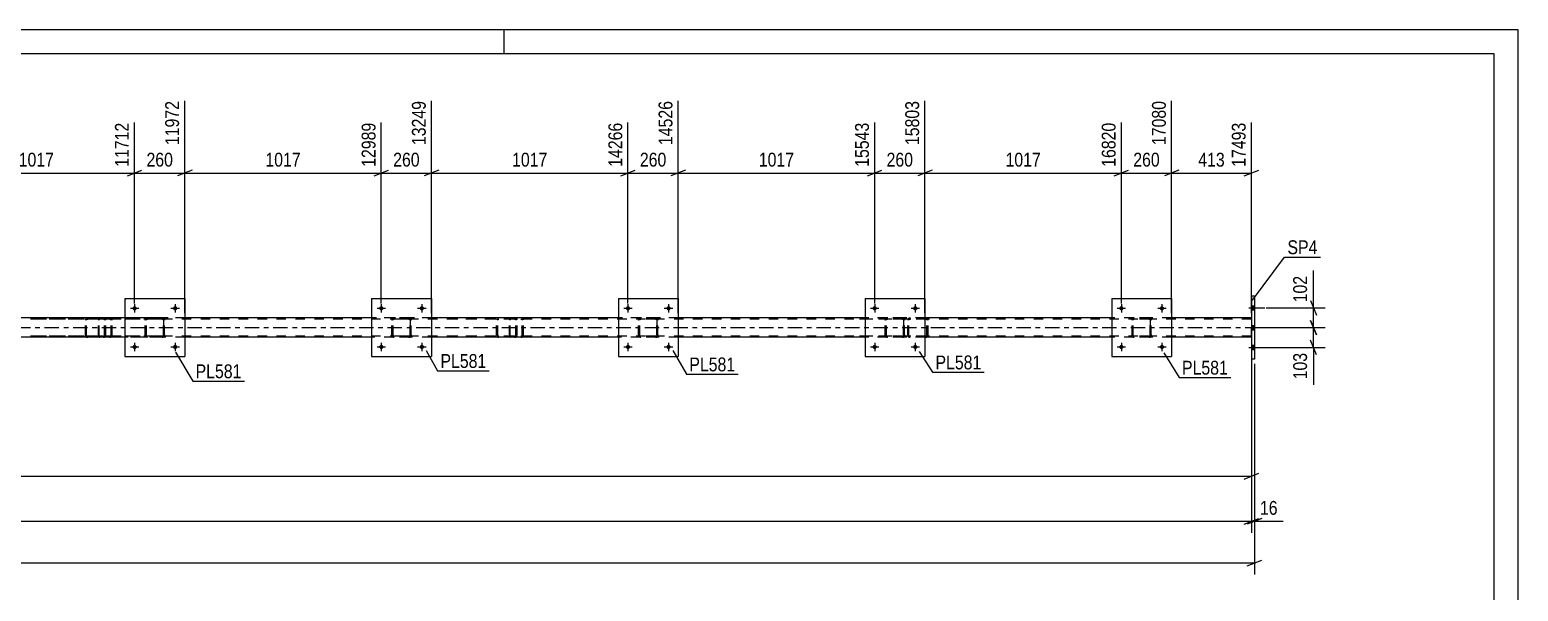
# Model space of a CAD drawing. Header units: millimetres. Extents: x 0 to 841, y 0 to 594.
# Drawn here: x 532.8 to 841, y 477.8 to 594 of the extents above; entities that cross this region are included whole.
import ezdxf

# ---------------------------------------------------------------- set-up
doc = ezdxf.new("R2010")
doc.units = ezdxf.units.MM
doc.linetypes.add('DXK_LINE_DOT2', pattern=[3.9198, 1.9599, -1.9599])
doc.linetypes.add('DXK_LINE_DOT3', pattern=[5.9187, 2.979, -0.9799, 0.9799, -0.9799])
doc.styles.add('Arial Narrow', font='ARIALN.TTF', dxfattribs={"height": 0.2})

# ---------------------------------------------------------------- blocks, each defined once
blk = doc.blocks.new('Unknown-404166541-1133 - 43006')
at = {"color": 5, "linetype": 'Continuous'}
for p, q in [((841, 594), (0, 594)), ((631, 589), (631, 594)), ((841, 0), (841, 594)), ((836, 589), (5, 589)), ((836, 5), (836, 589))]:
    blk.add_line(p, q, dxfattribs=at)
blk = doc.blocks.new('Part-404166541-6224 - 6217')
at = {"color": 7, "linetype": 'DXK_LINE_DOT2'}
for p, q in [((548.05, 534.34), (532.92, 534.34)), ((548.05, 534.1), (532.92, 534.1)), ((544.34, 534.03), (544.31, 533.86)), ((544.31, 530.82), (544.31, 533.86)), ((544.35, 534.05), (544.34, 534.03)), ((544.56, 533.86), (544.58, 533.96)), ((544.56, 530.82), (544.56, 533.86)), ((544.58, 533.96), (544.64, 534.03)), ((544.82, 534.34), (544.62, 534.31)), ((544.64, 534.03), (544.72, 534.09)), ((544.72, 534.09), (544.82, 534.1)), ((548.25, 534.31), (548.05, 534.34)), ((548.05, 534.1), (548.15, 534.09)), ((548.15, 534.09), (548.23, 534.03)), ((548.23, 534.03), (548.29, 533.96)), ((548.29, 533.96), (548.31, 533.86)), ((548.31, 530.82), (548.31, 533.86)), ((548.53, 534.03), (548.53, 534.05)), ((548.56, 533.86), (548.53, 534.03)), ((548.56, 530.82), (548.56, 533.86)), ((548.05, 530.58), (532.92, 530.58)), ((548.05, 530.34), (532.92, 530.34)), ((544.31, 530.82), (544.35, 530.64)), ((544.58, 530.73), (544.56, 530.82)), ((544.64, 530.65), (544.58, 530.73)), ((544.62, 530.38), (544.82, 530.34)), ((544.72, 530.6), (544.64, 530.65)), ((544.82, 530.58), (544.72, 530.6)), ((548.15, 530.6), (548.05, 530.58)), ((548.05, 530.34), (548.25, 530.38)), ((548.23, 530.65), (548.15, 530.6)), ((548.29, 530.73), (548.23, 530.65)), ((548.31, 530.82), (548.29, 530.73)), ((548.53, 530.64), (548.56, 530.82))]:
    blk.add_line(p, q, dxfattribs=at)
for centre, start, end in [((544.8, 533.84), 110.7583, 155.68), ((548.07, 533.84), 24.32, 69.2417), ((544.8, 530.84), 204.32, 249.2417), ((548.07, 530.84), 290.7583, 335.68)]:
    blk.add_arc(centre, 0.496, start, end, dxfattribs=at)
blk = doc.blocks.new('Part-404166541-6225 - 6217')
at = {"color": 7, "linetype": 'DXK_LINE_DOT2'}
for p, q in [((633.19, 534.34), (618.05, 534.34)), ((633.19, 534.1), (618.05, 534.1)), ((629.48, 534.03), (629.44, 533.86)), ((629.44, 530.82), (629.44, 533.86)), ((629.48, 534.05), (629.48, 534.03)), ((629.7, 533.86), (629.72, 533.96)), ((629.7, 530.82), (629.7, 533.86)), ((629.72, 533.96), (629.77, 534.03)), ((629.95, 534.34), (629.76, 534.31)), ((629.77, 534.03), (629.85, 534.09)), ((629.85, 534.09), (629.95, 534.1)), ((633.38, 534.31), (633.19, 534.34)), ((633.19, 534.1), (633.29, 534.09)), ((633.29, 534.09), (633.37, 534.03)), ((633.37, 534.03), (633.42, 533.96)), ((633.42, 533.96), (633.44, 533.86)), ((633.44, 530.82), (633.44, 533.86)), ((633.66, 534.03), (633.66, 534.05)), ((633.7, 533.86), (633.66, 534.03)), ((633.7, 530.82), (633.7, 533.86)), ((633.19, 530.58), (618.05, 530.58)), ((633.19, 530.34), (618.05, 530.34)), ((629.44, 530.82), (629.48, 530.64)), ((629.72, 530.73), (629.7, 530.82)), ((629.77, 530.65), (629.72, 530.73)), ((629.76, 530.38), (629.95, 530.34)), ((629.85, 530.6), (629.77, 530.65)), ((629.95, 530.58), (629.85, 530.6)), ((633.29, 530.6), (633.19, 530.58)), ((633.19, 530.34), (633.38, 530.38)), ((633.37, 530.65), (633.29, 530.6)), ((633.42, 530.73), (633.37, 530.65)), ((633.44, 530.82), (633.42, 530.73)), ((633.66, 530.64), (633.7, 530.82))]:
    blk.add_line(p, q, dxfattribs=at)
for centre, start, end in [((629.93, 533.84), 110.7583, 155.68), ((633.21, 533.84), 24.32, 69.2417), ((629.93, 530.84), 204.32, 249.2417), ((633.21, 530.84), 290.7583, 335.68)]:
    blk.add_arc(centre, 0.496, start, end, dxfattribs=at)
blk = doc.blocks.new('Part-404166541-6226 - 6217')
at = {"color": 7, "linetype": 'DXK_LINE_DOT2'}
for p, q in [((718.32, 534.34), (703.19, 534.34)), ((718.32, 534.1), (703.19, 534.1)), ((714.61, 534.03), (714.58, 533.86)), ((714.58, 530.82), (714.58, 533.86)), ((714.61, 534.05), (714.61, 534.03)), ((714.83, 533.86), (714.85, 533.96)), ((714.83, 530.82), (714.83, 533.86)), ((714.85, 533.96), (714.91, 534.03)), ((715.09, 534.34), (714.89, 534.31)), ((714.91, 534.03), (714.99, 534.09)), ((714.99, 534.09), (715.09, 534.1)), ((718.52, 534.31), (718.32, 534.34)), ((718.32, 534.1), (718.42, 534.09)), ((718.42, 534.09), (718.5, 534.03)), ((718.5, 534.03), (718.56, 533.96)), ((718.56, 533.96), (718.58, 533.86)), ((718.58, 530.82), (718.58, 533.86)), ((718.8, 534.03), (718.79, 534.05)), ((718.83, 533.86), (718.8, 534.03)), ((718.83, 530.82), (718.83, 533.86)), ((718.32, 530.58), (703.19, 530.58)), ((718.32, 530.34), (703.19, 530.34)), ((714.58, 530.82), (714.61, 530.64)), ((714.85, 530.73), (714.83, 530.82)), ((714.91, 530.65), (714.85, 530.73)), ((714.89, 530.38), (715.09, 530.34)), ((714.99, 530.6), (714.91, 530.65)), ((715.09, 530.58), (714.99, 530.6)), ((718.42, 530.6), (718.32, 530.58)), ((718.32, 530.34), (718.52, 530.38)), ((718.5, 530.65), (718.42, 530.6)), ((718.56, 530.73), (718.5, 530.65)), ((718.58, 530.82), (718.56, 530.73)), ((718.79, 530.64), (718.83, 530.82))]:
    blk.add_line(p, q, dxfattribs=at)
for centre, start, end in [((715.07, 533.84), 110.7583, 155.68), ((718.34, 533.84), 24.32, 69.2417), ((715.07, 530.84), 204.32, 249.2417), ((718.34, 530.84), 290.7583, 335.68)]:
    blk.add_arc(centre, 0.496, start, end, dxfattribs=at)
blk = doc.blocks.new('Part-404166541-43501 - 6217')
at = {"color": 7, "linetype": 'DXK_LINE_DOT2'}
for p, q in [((556.71, 533.86), (556.75, 534.05)), ((556.75, 534.05), (556.71, 533.86)), ((556.71, 530.82), (556.71, 533.86)), ((556.71, 530.82), (556.71, 533.86)), ((556.95, 533.86), (556.97, 533.96)), ((556.95, 530.82), (556.95, 533.86)), ((556.95, 530.82), (556.95, 533.86)), ((556.97, 533.96), (557.02, 534.03)), ((557.01, 534.31), (557.19, 534.34)), ((557.19, 534.34), (557.01, 534.31)), ((557.02, 534.03), (557.1, 534.09)), ((557.1, 534.09), (557.19, 534.1)), ((560.23, 534.34), (557.19, 534.34)), ((560.23, 534.1), (557.19, 534.1)), ((560.23, 534.34), (560.41, 534.31)), ((560.41, 534.31), (560.23, 534.34)), ((560.23, 534.1), (560.32, 534.09)), ((560.32, 534.09), (560.4, 534.03)), ((560.4, 534.03), (560.45, 533.96)), ((560.45, 533.96), (560.47, 533.86)), ((560.47, 530.82), (560.47, 533.86)), ((560.47, 533.86), (560.47, 530.82)), ((560.67, 534.05), (560.71, 533.86)), ((560.71, 533.86), (560.67, 534.05)), ((560.71, 530.82), (560.71, 533.86)), ((560.71, 530.82), (560.71, 533.86)), ((556.75, 530.64), (556.71, 530.82)), ((556.71, 530.82), (556.75, 530.64)), ((556.97, 530.73), (556.95, 530.82)), ((557.02, 530.65), (556.97, 530.73)), ((557.19, 530.34), (557.01, 530.38)), ((557.01, 530.38), (557.19, 530.34)), ((557.1, 530.6), (557.02, 530.65)), ((557.19, 530.58), (557.1, 530.6)), ((560.23, 530.58), (557.19, 530.58)), ((560.23, 530.34), (557.19, 530.34)), ((560.32, 530.6), (560.23, 530.58)), ((560.41, 530.38), (560.23, 530.34)), ((560.23, 530.34), (560.41, 530.38)), ((560.4, 530.65), (560.32, 530.6)), ((560.45, 530.73), (560.4, 530.65)), ((560.47, 530.82), (560.45, 530.73)), ((560.71, 530.82), (560.67, 530.64)), ((560.67, 530.64), (560.71, 530.82))]:
    blk.add_line(p, q, dxfattribs=at)
at = {"color": 7, "linetype": 'DXK_LINE_DOT3'}
blk.add_line((558.71, 532.34), (558.71, 532.34), dxfattribs=at)
at = {"color": 7, "linetype": 'DXK_LINE_DOT2'}
for centre, start, end in [((557.19, 533.86), 112.5, 157.5), ((557.19, 533.86), 112.5, 157.5), ((560.23, 533.86), 22.5, 67.5), ((560.23, 533.86), 22.5, 67.5), ((557.19, 530.82), 202.5, 247.5), ((557.19, 530.82), 202.5, 247.5), ((560.23, 530.82), 292.5, 337.5), ((560.23, 530.82), 292.5, 337.5)]:
    blk.add_arc(centre, 0.48, start, end, dxfattribs=at)
blk = doc.blocks.new('Bolt-404166541-6359 - 6217')
at = {"linetype": 'Continuous'}
for points in [[(786.4, 536), (786.4, 536.88), (785.76, 536.88), (785.76, 536)], [(786.4, 536), (786.4, 536.88), (785.76, 536.88), (785.76, 536)], [(786.4, 536), (786.4, 536.88), (785.76, 536.88), (785.76, 536)], [(786.4, 531.9), (786.4, 532.78), (785.76, 532.78), (785.76, 531.9)], [(786.4, 531.9), (786.4, 532.78), (785.76, 532.78), (785.76, 531.9)], [(786.4, 527.8), (786.4, 528.68), (785.76, 528.68), (785.76, 527.8)], [(786.4, 527.8), (786.4, 528.68), (785.76, 528.68), (785.76, 527.8)], [(786.4, 527.8), (786.4, 528.68), (785.76, 528.68), (785.76, 527.8)]]:
    blk.add_hatch(color=1, dxfattribs=at).paths.add_polyline_path(points)
at = {"color": 1, "linetype": 'Continuous'}
for p, q in [((785.24, 536.44), (788.56, 536.44)), ((785.24, 536.44), (788.56, 536.44)), ((785.24, 536.44), (788.56, 536.44)), ((785.76, 536.88), (786.4, 536.88)), ((785.76, 536.88), (786.4, 536.88)), ((785.76, 536.88), (786.4, 536.88)), ((785.76, 536), (786.4, 536)), ((785.76, 536), (786.4, 536)), ((785.76, 536), (786.4, 536)), ((785.24, 532.34), (788.56, 532.34)), ((785.24, 532.34), (788.56, 532.34)), ((785.76, 532.78), (786.4, 532.78)), ((785.76, 532.78), (786.4, 532.78)), ((785.76, 531.9), (786.4, 531.9)), ((785.76, 531.9), (786.4, 531.9)), ((785.24, 528.24), (788.56, 528.24)), ((785.24, 528.24), (788.56, 528.24)), ((785.24, 528.24), (788.56, 528.24)), ((785.76, 528.68), (786.4, 528.68)), ((785.76, 528.68), (786.4, 528.68)), ((785.76, 528.68), (786.4, 528.68)), ((785.76, 527.8), (786.4, 527.8)), ((785.76, 527.8), (786.4, 527.8)), ((785.76, 527.8), (786.4, 527.8))]:
    blk.add_line(p, q, dxfattribs=at)
blk = doc.blocks.new('Part-404166541-6232 - 6217')
at = {"color": 7, "linetype": 'DXK_LINE_DOT2'}
for p, q in [((547.04, 534.05), (547.02, 533.86)), ((547.02, 530.82), (547.02, 533.86)), ((547.1, 534.2), (547.04, 534.05)), ((547.18, 534.31), (547.1, 534.2)), ((547.15, 533.86), (547.16, 533.96)), ((547.15, 530.82), (547.15, 533.86)), ((547.16, 533.96), (547.19, 534.03)), ((547.29, 534.34), (547.18, 534.31)), ((547.19, 534.03), (547.24, 534.09)), ((547.24, 534.09), (547.29, 534.1)), ((559.57, 534.34), (547.29, 534.34)), ((559.57, 534.1), (547.29, 534.1)), ((548.56, 534.1), (548.56, 534.34)), ((549.57, 534.31), (549.38, 534.34)), ((549.38, 534.1), (549.48, 534.09)), ((549.48, 534.09), (549.56, 534.03)), ((549.56, 534.03), (549.61, 533.96)), ((549.61, 533.96), (549.63, 533.86)), ((549.63, 530.82), (549.63, 533.86)), ((549.85, 534.03), (549.84, 534.05)), ((549.88, 533.86), (549.85, 534.03)), ((549.88, 530.82), (549.88, 533.86)), ((547.02, 530.82), (547.04, 530.64)), ((547.04, 530.64), (547.1, 530.48)), ((547.1, 530.48), (547.18, 530.38)), ((547.16, 530.73), (547.15, 530.82)), ((547.19, 530.65), (547.16, 530.73)), ((547.18, 530.38), (547.29, 530.34)), ((547.24, 530.6), (547.19, 530.65)), ((547.29, 530.58), (547.24, 530.6)), ((559.57, 530.58), (547.29, 530.58)), ((559.57, 530.34), (547.29, 530.34)), ((548.56, 530.34), (548.56, 530.58)), ((549.48, 530.6), (549.38, 530.58)), ((549.38, 530.34), (549.57, 530.38)), ((549.56, 530.65), (549.48, 530.6)), ((549.61, 530.73), (549.56, 530.65)), ((549.63, 530.82), (549.61, 530.73)), ((549.84, 530.64), (549.88, 530.82))]:
    blk.add_line(p, q, dxfattribs=at)
for centre, start, end in [((549.39, 533.85), 23.8494, 68.8059), ((549.39, 530.84), 291.1941, 336.1506)]:
    blk.add_arc(centre, 0.492, start, end, dxfattribs=at)
blk = doc.blocks.new('Part-404166541-6233 - 6217')
at = {"color": 7, "linetype": 'DXK_LINE_DOT2'}
for p, q in [((632.17, 534.05), (632.15, 533.86)), ((632.15, 530.82), (632.15, 533.86)), ((632.23, 534.2), (632.17, 534.05)), ((632.32, 534.31), (632.23, 534.2)), ((632.29, 533.86), (632.3, 533.96)), ((632.29, 530.82), (632.29, 533.86)), ((632.3, 533.96), (632.33, 534.03)), ((632.42, 534.34), (632.32, 534.31)), ((632.33, 534.03), (632.37, 534.09)), ((632.37, 534.09), (632.42, 534.1)), ((644.7, 534.34), (632.42, 534.34)), ((644.7, 534.1), (632.42, 534.1)), ((633.7, 534.1), (633.7, 534.34)), ((634.71, 534.31), (634.51, 534.34)), ((634.51, 534.1), (634.61, 534.09)), ((634.61, 534.09), (634.69, 534.03)), ((634.69, 534.03), (634.75, 533.96)), ((634.75, 533.96), (634.76, 533.86)), ((634.76, 530.82), (634.76, 533.86)), ((634.98, 534.03), (634.98, 534.05)), ((635.02, 533.86), (634.98, 534.03)), ((635.02, 530.82), (635.02, 533.86)), ((632.15, 530.82), (632.17, 530.64)), ((632.17, 530.64), (632.23, 530.48)), ((632.23, 530.48), (632.32, 530.38)), ((632.3, 530.73), (632.29, 530.82)), ((632.33, 530.65), (632.3, 530.73)), ((632.32, 530.38), (632.42, 530.34)), ((632.37, 530.6), (632.33, 530.65)), ((632.42, 530.58), (632.37, 530.6)), ((644.7, 530.58), (632.42, 530.58)), ((644.7, 530.34), (632.42, 530.34)), ((633.7, 530.34), (633.7, 530.58)), ((634.61, 530.6), (634.51, 530.58)), ((634.51, 530.34), (634.71, 530.38)), ((634.69, 530.65), (634.61, 530.6)), ((634.75, 530.73), (634.69, 530.65)), ((634.76, 530.82), (634.75, 530.73)), ((634.98, 530.64), (635.02, 530.82))]:
    blk.add_line(p, q, dxfattribs=at)
for centre, start, end in [((634.53, 533.85), 23.8494, 68.8059), ((634.53, 530.84), 291.1941, 336.1506)]:
    blk.add_arc(centre, 0.492, start, end, dxfattribs=at)
blk = doc.blocks.new('Part-404166541-6240 - 6217')
at = {"color": 2, "linetype": 'Continuous'}
for p, q in [((786.4, 538.84), (785.76, 538.84)), ((785.76, 538.84), (785.76, 525.84)), ((786.4, 538.84), (786.4, 525.84)), ((786.4, 525.84), (785.76, 525.84))]:
    blk.add_line(p, q, dxfattribs=at)
blk = doc.blocks.new('Part-404166541-6336 - 6217')
at = {"color": 7, "linetype": 'DXK_LINE_DOT2'}
for p, q in [((785.76, 534.1), (86.05, 534.1)), ((769.23, 534.34), (114.2, 534.34)), ((564.91, 534.34), (552.51, 534.34)), ((615.99, 534.34), (603.59, 534.34)), ((667.07, 534.34), (654.67, 534.34)), ((718.15, 534.34), (705.75, 534.34)), ((785.76, 530.34), (785.76, 534.34)), ((785.76, 530.58), (86.05, 530.58)), ((564.91, 530.34), (552.51, 530.34)), ((615.99, 530.34), (603.59, 530.34)), ((667.07, 530.34), (654.67, 530.34)), ((718.15, 530.34), (705.75, 530.34)), ((769.23, 530.34), (756.83, 530.34))]:
    blk.add_line(p, q, dxfattribs=at)
at = {"color": 2, "linetype": 'Continuous'}
for p, q in [((552.51, 534.34), (513.83, 534.34)), ((603.59, 534.34), (564.91, 534.34)), ((654.67, 534.34), (615.99, 534.34)), ((705.75, 534.34), (667.07, 534.34)), ((756.83, 534.34), (718.15, 534.34)), ((785.76, 534.34), (769.23, 534.34)), ((552.51, 530.34), (513.83, 530.34)), ((603.59, 530.34), (564.91, 530.34)), ((654.67, 530.34), (615.99, 530.34)), ((705.75, 530.34), (667.07, 530.34)), ((756.83, 530.34), (718.15, 530.34)), ((785.76, 530.34), (769.23, 530.34))]:
    blk.add_line(p, q, dxfattribs=at)
at = {"color": 7, "linetype": 'DXK_LINE_DOT3'}
blk.add_line((86.05, 532.34), (785.76, 532.34), dxfattribs=at)
blk = doc.blocks.new('Part-404166541-43502 - 6217')
at = {"color": 2, "linetype": 'Continuous'}
for p, q in [((552.51, 538.34), (552.51, 526.34)), ((552.51, 538.34), (564.91, 538.34)), ((564.91, 538.34), (564.91, 526.34)), ((552.51, 526.34), (564.91, 526.34))]:
    blk.add_line(p, q, dxfattribs=at)
blk = doc.blocks.new('Part-404166541-43503 - 6217')
at = {"color": 7, "linetype": 'DXK_LINE_DOT2'}
for p, q in [((607.79, 533.86), (607.83, 534.05)), ((607.83, 534.05), (607.79, 533.86)), ((607.79, 530.82), (607.79, 533.86)), ((607.79, 530.82), (607.79, 533.86)), ((608.03, 533.86), (608.05, 533.96)), ((608.03, 530.82), (608.03, 533.86)), ((608.03, 530.82), (608.03, 533.86)), ((608.05, 533.96), (608.1, 534.03)), ((608.09, 534.31), (608.27, 534.34)), ((608.27, 534.34), (608.09, 534.31)), ((608.1, 534.03), (608.18, 534.09)), ((608.18, 534.09), (608.27, 534.1)), ((611.31, 534.34), (608.27, 534.34)), ((611.31, 534.1), (608.27, 534.1)), ((611.31, 534.34), (611.49, 534.31)), ((611.49, 534.31), (611.31, 534.34)), ((611.31, 534.1), (611.4, 534.09)), ((611.4, 534.09), (611.48, 534.03)), ((611.48, 534.03), (611.53, 533.96)), ((611.53, 533.96), (611.55, 533.86)), ((611.55, 530.82), (611.55, 533.86)), ((611.55, 533.86), (611.55, 530.82)), ((611.75, 534.05), (611.79, 533.86)), ((611.79, 533.86), (611.75, 534.05)), ((611.79, 530.82), (611.79, 533.86)), ((611.79, 530.82), (611.79, 533.86)), ((607.83, 530.64), (607.79, 530.82)), ((607.79, 530.82), (607.83, 530.64)), ((608.05, 530.73), (608.03, 530.82)), ((608.1, 530.65), (608.05, 530.73)), ((608.27, 530.34), (608.09, 530.38)), ((608.09, 530.38), (608.27, 530.34)), ((608.18, 530.6), (608.1, 530.65)), ((608.27, 530.58), (608.18, 530.6)), ((611.31, 530.58), (608.27, 530.58)), ((611.31, 530.34), (608.27, 530.34)), ((611.4, 530.6), (611.31, 530.58)), ((611.49, 530.38), (611.31, 530.34)), ((611.31, 530.34), (611.49, 530.38)), ((611.48, 530.65), (611.4, 530.6)), ((611.53, 530.73), (611.48, 530.65)), ((611.55, 530.82), (611.53, 530.73)), ((611.79, 530.82), (611.75, 530.64)), ((611.75, 530.64), (611.79, 530.82))]:
    blk.add_line(p, q, dxfattribs=at)
at = {"color": 7, "linetype": 'DXK_LINE_DOT3'}
blk.add_line((609.79, 532.34), (609.79, 532.34), dxfattribs=at)
at = {"color": 7, "linetype": 'DXK_LINE_DOT2'}
for centre, start, end in [((608.27, 533.86), 112.5, 157.5), ((608.27, 533.86), 112.5, 157.5), ((611.31, 533.86), 22.5, 67.5), ((611.31, 533.86), 22.5, 67.5), ((608.27, 530.82), 202.5, 247.5), ((608.27, 530.82), 202.5, 247.5), ((611.31, 530.82), 292.5, 337.5), ((611.31, 530.82), 292.5, 337.5)]:
    blk.add_arc(centre, 0.48, start, end, dxfattribs=at)
blk = doc.blocks.new('Part-404166541-43504 - 6217')
at = {"color": 2, "linetype": 'Continuous'}
for p, q in [((603.59, 538.34), (603.59, 526.34)), ((603.59, 538.34), (615.99, 538.34)), ((615.99, 538.34), (615.99, 526.34)), ((603.59, 526.34), (615.99, 526.34))]:
    blk.add_line(p, q, dxfattribs=at)
blk = doc.blocks.new('Part-404166541-43505 - 6217')
at = {"color": 7, "linetype": 'DXK_LINE_DOT2'}
for p, q in [((658.87, 533.86), (658.91, 534.05)), ((658.91, 534.05), (658.87, 533.86)), ((658.87, 530.82), (658.87, 533.86)), ((658.87, 530.82), (658.87, 533.86)), ((659.11, 533.86), (659.13, 533.96)), ((659.11, 530.82), (659.11, 533.86)), ((659.11, 530.82), (659.11, 533.86)), ((659.13, 533.96), (659.18, 534.03)), ((659.17, 534.31), (659.35, 534.34)), ((659.35, 534.34), (659.17, 534.31)), ((659.18, 534.03), (659.26, 534.09)), ((659.26, 534.09), (659.35, 534.1)), ((662.39, 534.34), (659.35, 534.34)), ((662.39, 534.1), (659.35, 534.1)), ((662.39, 534.34), (662.57, 534.31)), ((662.57, 534.31), (662.39, 534.34)), ((662.39, 534.1), (662.48, 534.09)), ((662.48, 534.09), (662.56, 534.03)), ((662.56, 534.03), (662.61, 533.96)), ((662.61, 533.96), (662.63, 533.86)), ((662.63, 530.82), (662.63, 533.86)), ((662.63, 533.86), (662.63, 530.82)), ((662.83, 534.05), (662.87, 533.86)), ((662.87, 533.86), (662.83, 534.05)), ((662.87, 530.82), (662.87, 533.86)), ((662.87, 530.82), (662.87, 533.86)), ((658.91, 530.64), (658.87, 530.82)), ((658.87, 530.82), (658.91, 530.64)), ((659.13, 530.73), (659.11, 530.82)), ((659.18, 530.65), (659.13, 530.73)), ((659.35, 530.34), (659.17, 530.38)), ((659.17, 530.38), (659.35, 530.34)), ((659.26, 530.6), (659.18, 530.65)), ((659.35, 530.58), (659.26, 530.6)), ((662.39, 530.58), (659.35, 530.58)), ((662.39, 530.34), (659.35, 530.34)), ((662.48, 530.6), (662.39, 530.58)), ((662.57, 530.38), (662.39, 530.34)), ((662.39, 530.34), (662.57, 530.38)), ((662.56, 530.65), (662.48, 530.6)), ((662.61, 530.73), (662.56, 530.65)), ((662.63, 530.82), (662.61, 530.73)), ((662.87, 530.82), (662.83, 530.64)), ((662.83, 530.64), (662.87, 530.82))]:
    blk.add_line(p, q, dxfattribs=at)
at = {"color": 7, "linetype": 'DXK_LINE_DOT3'}
blk.add_line((660.87, 532.34), (660.87, 532.34), dxfattribs=at)
at = {"color": 7, "linetype": 'DXK_LINE_DOT2'}
for centre, start, end in [((659.35, 533.86), 112.5, 157.5), ((659.35, 533.86), 112.5, 157.5), ((662.39, 533.86), 22.5, 67.5), ((662.39, 533.86), 22.5, 67.5), ((659.35, 530.82), 202.5, 247.5), ((659.35, 530.82), 202.5, 247.5), ((662.39, 530.82), 292.5, 337.5), ((662.39, 530.82), 292.5, 337.5)]:
    blk.add_arc(centre, 0.48, start, end, dxfattribs=at)
blk = doc.blocks.new('Part-404166541-43506 - 6217')
at = {"color": 2, "linetype": 'Continuous'}
for p, q in [((654.67, 538.34), (654.67, 526.34)), ((654.67, 538.34), (667.07, 538.34)), ((667.07, 538.34), (667.07, 526.34)), ((654.67, 526.34), (667.07, 526.34))]:
    blk.add_line(p, q, dxfattribs=at)
blk = doc.blocks.new('Part-404166541-43507 - 6217')
at = {"color": 7, "linetype": 'DXK_LINE_DOT2'}
for p, q in [((709.95, 533.86), (709.99, 534.05)), ((709.99, 534.05), (709.95, 533.86)), ((709.95, 530.82), (709.95, 533.86)), ((709.95, 530.82), (709.95, 533.86)), ((710.19, 533.86), (710.21, 533.96)), ((710.19, 530.82), (710.19, 533.86)), ((710.19, 530.82), (710.19, 533.86)), ((710.21, 533.96), (710.26, 534.03)), ((710.25, 534.31), (710.43, 534.34)), ((710.43, 534.34), (710.25, 534.31)), ((710.26, 534.03), (710.34, 534.09)), ((710.34, 534.09), (710.43, 534.1)), ((713.47, 534.34), (710.43, 534.34)), ((713.47, 534.1), (710.43, 534.1)), ((713.47, 534.34), (713.66, 534.31)), ((713.66, 534.31), (713.47, 534.34)), ((713.47, 534.1), (713.56, 534.09)), ((713.56, 534.09), (713.64, 534.03)), ((713.64, 534.03), (713.69, 533.96)), ((713.69, 533.96), (713.71, 533.86)), ((713.71, 530.82), (713.71, 533.86)), ((713.71, 533.86), (713.71, 530.82)), ((713.92, 534.05), (713.95, 533.86)), ((713.95, 533.86), (713.92, 534.05)), ((713.95, 530.82), (713.95, 533.86)), ((713.95, 530.82), (713.95, 533.86)), ((709.99, 530.64), (709.95, 530.82)), ((709.95, 530.82), (709.99, 530.64)), ((710.21, 530.73), (710.19, 530.82)), ((710.26, 530.65), (710.21, 530.73)), ((710.43, 530.34), (710.25, 530.38)), ((710.25, 530.38), (710.43, 530.34)), ((710.34, 530.6), (710.26, 530.65)), ((710.43, 530.58), (710.34, 530.6)), ((713.47, 530.58), (710.43, 530.58)), ((713.47, 530.34), (710.43, 530.34)), ((713.56, 530.6), (713.47, 530.58)), ((713.66, 530.38), (713.47, 530.34)), ((713.47, 530.34), (713.66, 530.38)), ((713.64, 530.65), (713.56, 530.6)), ((713.69, 530.73), (713.64, 530.65)), ((713.71, 530.82), (713.69, 530.73)), ((713.95, 530.82), (713.92, 530.64)), ((713.92, 530.64), (713.95, 530.82))]:
    blk.add_line(p, q, dxfattribs=at)
at = {"color": 7, "linetype": 'DXK_LINE_DOT3'}
blk.add_line((711.95, 532.34), (711.95, 532.34), dxfattribs=at)
at = {"color": 7, "linetype": 'DXK_LINE_DOT2'}
for centre, start, end in [((710.43, 533.86), 112.5, 157.5), ((710.43, 533.86), 112.5, 157.5), ((713.47, 533.86), 22.5, 67.5), ((713.47, 533.86), 22.5, 67.5), ((710.43, 530.82), 202.5, 247.5), ((710.43, 530.82), 202.5, 247.5), ((713.47, 530.82), 292.5, 337.5), ((713.47, 530.82), 292.5, 337.5)]:
    blk.add_arc(centre, 0.48, start, end, dxfattribs=at)
blk = doc.blocks.new('Part-404166541-43508 - 6217')
at = {"color": 2, "linetype": 'Continuous'}
for p, q in [((705.75, 538.34), (705.75, 526.34)), ((705.75, 538.34), (718.15, 538.34)), ((718.15, 538.34), (718.15, 526.34)), ((705.75, 526.34), (718.15, 526.34))]:
    blk.add_line(p, q, dxfattribs=at)
blk = doc.blocks.new('Part-404166541-43513 - 6217')
at = {"color": 7, "linetype": 'DXK_LINE_DOT2'}
for p, q in [((761.03, 533.86), (761.07, 534.05)), ((761.07, 534.05), (761.03, 533.86)), ((761.03, 530.82), (761.03, 533.86)), ((761.03, 530.82), (761.03, 533.86)), ((761.27, 533.86), (761.29, 533.96)), ((761.27, 530.82), (761.27, 533.86)), ((761.27, 530.82), (761.27, 533.86)), ((761.29, 533.96), (761.34, 534.03)), ((761.33, 534.31), (761.51, 534.34)), ((761.51, 534.34), (761.33, 534.31)), ((761.34, 534.03), (761.42, 534.09)), ((761.42, 534.09), (761.51, 534.1)), ((764.55, 534.34), (761.51, 534.34)), ((764.55, 534.1), (761.51, 534.1)), ((764.55, 534.34), (764.74, 534.31)), ((764.74, 534.31), (764.55, 534.34)), ((764.55, 534.1), (764.64, 534.09)), ((764.64, 534.09), (764.72, 534.03)), ((764.72, 534.03), (764.77, 533.96)), ((764.77, 533.96), (764.79, 533.86)), ((764.79, 530.82), (764.79, 533.86)), ((764.79, 533.86), (764.79, 530.82)), ((765, 534.05), (765.03, 533.86)), ((765.03, 533.86), (765, 534.05)), ((765.03, 530.82), (765.03, 533.86)), ((765.03, 530.82), (765.03, 533.86)), ((761.07, 530.64), (761.03, 530.82)), ((761.03, 530.82), (761.07, 530.64)), ((761.29, 530.73), (761.27, 530.82)), ((761.34, 530.65), (761.29, 530.73)), ((761.51, 530.34), (761.33, 530.38)), ((761.33, 530.38), (761.51, 530.34)), ((761.42, 530.6), (761.34, 530.65)), ((761.51, 530.58), (761.42, 530.6)), ((764.55, 530.58), (761.51, 530.58)), ((764.55, 530.34), (761.51, 530.34)), ((764.64, 530.6), (764.55, 530.58)), ((764.74, 530.38), (764.55, 530.34)), ((764.55, 530.34), (764.74, 530.38)), ((764.72, 530.65), (764.64, 530.6)), ((764.77, 530.73), (764.72, 530.65)), ((764.79, 530.82), (764.77, 530.73)), ((765.03, 530.82), (765, 530.64)), ((765, 530.64), (765.03, 530.82))]:
    blk.add_line(p, q, dxfattribs=at)
at = {"color": 7, "linetype": 'DXK_LINE_DOT3'}
blk.add_line((763.03, 532.34), (763.03, 532.34), dxfattribs=at)
at = {"color": 7, "linetype": 'DXK_LINE_DOT2'}
for centre, start, end in [((761.51, 533.86), 112.5, 157.5), ((761.51, 533.86), 112.5, 157.5), ((764.55, 533.86), 22.5, 67.5), ((764.55, 533.86), 22.5, 67.5), ((761.51, 530.82), 202.5, 247.5), ((761.51, 530.82), 202.5, 247.5), ((764.55, 530.82), 292.5, 337.5), ((764.55, 530.82), 292.5, 337.5)]:
    blk.add_arc(centre, 0.48, start, end, dxfattribs=at)
blk = doc.blocks.new('Part-404166541-43514 - 6217')
at = {"color": 2, "linetype": 'Continuous'}
for p, q in [((756.83, 538.34), (756.83, 526.34)), ((756.83, 538.34), (769.23, 538.34)), ((769.23, 538.34), (769.23, 526.34)), ((756.83, 526.34), (769.23, 526.34))]:
    blk.add_line(p, q, dxfattribs=at)
blk = doc.blocks.new('Bolt-404166541-43529 - 6217')
at = {"linetype": 'Continuous'}
for points in [[(554.95, 528.34, -1), (554.07, 528.34, -1)], [(563.35, 528.34, -1), (562.47, 528.34, -1)]]:
    blk.add_hatch(color=1, dxfattribs=at).paths.add_polyline_path(points)
at = {"color": 1, "linetype": 'Continuous'}
for p, q in [((553.63, 528.34), (555.39, 528.34)), ((554.51, 529.22), (554.51, 527.46)), ((562.03, 528.34), (563.79, 528.34)), ((562.91, 529.22), (562.91, 527.46))]:
    blk.add_line(p, q, dxfattribs=at)
blk = doc.blocks.new('Bolt-404166541-43530 - 6217')
at = {"linetype": 'Continuous'}
for points in [[(554.95, 536.34, -1), (554.07, 536.34, -1)], [(563.35, 536.34, -1), (562.47, 536.34, -1)]]:
    blk.add_hatch(color=1, dxfattribs=at).paths.add_polyline_path(points)
at = {"color": 1, "linetype": 'Continuous'}
for p, q in [((553.63, 536.34), (555.39, 536.34)), ((554.51, 537.22), (554.51, 535.46)), ((562.03, 536.34), (563.79, 536.34)), ((562.91, 537.22), (562.91, 535.46))]:
    blk.add_line(p, q, dxfattribs=at)
blk = doc.blocks.new('Bolt-404166541-43531 - 6217')
at = {"linetype": 'Continuous'}
for points in [[(606.03, 528.34, -1), (605.15, 528.34, -1)], [(614.43, 528.34, -1), (613.55, 528.34, -1)]]:
    blk.add_hatch(color=1, dxfattribs=at).paths.add_polyline_path(points)
at = {"color": 1, "linetype": 'Continuous'}
for p, q in [((604.71, 528.34), (606.47, 528.34)), ((605.59, 529.22), (605.59, 527.46)), ((613.11, 528.34), (614.87, 528.34)), ((613.99, 529.22), (613.99, 527.46))]:
    blk.add_line(p, q, dxfattribs=at)
blk = doc.blocks.new('Bolt-404166541-43532 - 6217')
at = {"linetype": 'Continuous'}
for points in [[(606.03, 536.34, -1), (605.15, 536.34, -1)], [(614.43, 536.34, -1), (613.55, 536.34, -1)]]:
    blk.add_hatch(color=1, dxfattribs=at).paths.add_polyline_path(points)
at = {"color": 1, "linetype": 'Continuous'}
for p, q in [((604.71, 536.34), (606.47, 536.34)), ((605.59, 537.22), (605.59, 535.46)), ((613.11, 536.34), (614.87, 536.34)), ((613.99, 537.22), (613.99, 535.46))]:
    blk.add_line(p, q, dxfattribs=at)
blk = doc.blocks.new('Bolt-404166541-43533 - 6217')
at = {"linetype": 'Continuous'}
for points in [[(657.11, 528.34, -1), (656.23, 528.34, -1)], [(665.51, 528.34, -1), (664.63, 528.34, -1)]]:
    blk.add_hatch(color=1, dxfattribs=at).paths.add_polyline_path(points)
at = {"color": 1, "linetype": 'Continuous'}
for p, q in [((655.79, 528.34), (657.55, 528.34)), ((656.67, 529.22), (656.67, 527.46)), ((664.19, 528.34), (665.95, 528.34)), ((665.07, 529.22), (665.07, 527.46))]:
    blk.add_line(p, q, dxfattribs=at)
blk = doc.blocks.new('Bolt-404166541-43534 - 6217')
at = {"linetype": 'Continuous'}
for points in [[(657.11, 536.34, -1), (656.23, 536.34, -1)], [(665.51, 536.34, -1), (664.63, 536.34, -1)]]:
    blk.add_hatch(color=1, dxfattribs=at).paths.add_polyline_path(points)
at = {"color": 1, "linetype": 'Continuous'}
for p, q in [((655.79, 536.34), (657.55, 536.34)), ((656.67, 537.22), (656.67, 535.46)), ((664.19, 536.34), (665.95, 536.34)), ((665.07, 537.22), (665.07, 535.46))]:
    blk.add_line(p, q, dxfattribs=at)
blk = doc.blocks.new('Bolt-404166541-43535 - 6217')
at = {"linetype": 'Continuous'}
for points in [[(708.19, 528.34, -1), (707.31, 528.34, -1)], [(716.59, 528.34, -1), (715.71, 528.34, -1)]]:
    blk.add_hatch(color=1, dxfattribs=at).paths.add_polyline_path(points)
at = {"color": 1, "linetype": 'Continuous'}
for p, q in [((706.87, 528.34), (708.63, 528.34)), ((707.75, 529.22), (707.75, 527.46)), ((715.27, 528.34), (717.03, 528.34)), ((716.15, 529.22), (716.15, 527.46))]:
    blk.add_line(p, q, dxfattribs=at)
blk = doc.blocks.new('Bolt-404166541-43536 - 6217')
at = {"linetype": 'Continuous'}
for points in [[(708.19, 536.34, -1), (707.31, 536.34, -1)], [(716.59, 536.34, -1), (715.71, 536.34, -1)]]:
    blk.add_hatch(color=1, dxfattribs=at).paths.add_polyline_path(points)
at = {"color": 1, "linetype": 'Continuous'}
for p, q in [((706.87, 536.34), (708.63, 536.34)), ((707.75, 537.22), (707.75, 535.46)), ((715.27, 536.34), (717.03, 536.34)), ((716.15, 537.22), (716.15, 535.46))]:
    blk.add_line(p, q, dxfattribs=at)
blk = doc.blocks.new('Bolt-404166541-43539 - 6217')
at = {"linetype": 'Continuous'}
for points in [[(759.27, 528.34, -1), (758.39, 528.34, -1)], [(767.67, 528.34, -1), (766.79, 528.34, -1)]]:
    blk.add_hatch(color=1, dxfattribs=at).paths.add_polyline_path(points)
at = {"color": 1, "linetype": 'Continuous'}
for p, q in [((757.95, 528.34), (759.71, 528.34)), ((758.83, 529.22), (758.83, 527.46)), ((766.35, 528.34), (768.11, 528.34)), ((767.23, 529.22), (767.23, 527.46))]:
    blk.add_line(p, q, dxfattribs=at)
blk = doc.blocks.new('Bolt-404166541-43540 - 6217')
at = {"linetype": 'Continuous'}
for points in [[(759.27, 536.34, -1), (758.39, 536.34, -1)], [(767.67, 536.34, -1), (766.79, 536.34, -1)]]:
    blk.add_hatch(color=1, dxfattribs=at).paths.add_polyline_path(points)
at = {"color": 1, "linetype": 'Continuous'}
for p, q in [((757.95, 536.34), (759.71, 536.34)), ((758.83, 537.22), (758.83, 535.46)), ((766.35, 536.34), (768.11, 536.34)), ((767.23, 537.22), (767.23, 535.46))]:
    blk.add_line(p, q, dxfattribs=at)
blk = doc.blocks.new('StraightDimension-404166541-46238 - 6217')
at = {"color": 7, "linetype": 'Continuous'}
for p, q in [((667.07, 535.34), (667.07, 579.27)), ((707.75, 537.34), (707.75, 574.77)), ((668.57, 564.93), (665.57, 563.73)), ((667.07, 564.33), (707.75, 564.33)), ((706.25, 563.73), (709.25, 564.93))]:
    blk.add_line(p, q, dxfattribs=at)
at = {"color": 0, "linetype": 'Continuous'}
blk.add_wipeout([(707.15, 575.37), (702.95, 575.37), (702.95, 565.03), (707.15, 565.03)], dxfattribs=at)
at = {"color": 0}
blk.add_wipeout([(691.67, 565.08), (691.67, 569.28), (683.16, 569.28), (683.16, 565.08)], dxfattribs=at)
at = {"color": 3, "linetype": 'Continuous', "style": 'Arial Narrow'}
blk.add_text('15543', height=2.863, rotation=90.0002, dxfattribs=at).set_placement((706.55, 565.63))
at = {"color": 3, "style": 'Arial Narrow'}
blk.add_text('1017', height=2.863, dxfattribs=at).set_placement((683.76, 565.68))
blk = doc.blocks.new('StraightDimension-404166541-46234 - 6217')
at = {"color": 7, "linetype": 'Continuous'}
for p, q in [((769.23, 535.34), (769.23, 579.27)), ((785.76, 535.34), (785.76, 574.77)), ((770.73, 564.93), (767.73, 563.73)), ((769.23, 564.33), (785.76, 564.33)), ((784.26, 563.73), (787.26, 564.93))]:
    blk.add_line(p, q, dxfattribs=at)
at = {"color": 0}
blk.add_wipeout([(780.84, 565.08), (780.84, 569.28), (774.15, 569.28), (774.15, 565.08)], dxfattribs=at)
at = {"color": 0, "linetype": 'Continuous'}
blk.add_wipeout([(785.16, 575.37), (780.96, 575.37), (780.96, 565.03), (785.16, 565.03)], dxfattribs=at)
at = {"color": 3, "linetype": 'Continuous', "style": 'Arial Narrow'}
blk.add_text('17493', height=2.863, rotation=90.0002, dxfattribs=at).set_placement((784.56, 565.63))
at = {"color": 3, "style": 'Arial Narrow'}
blk.add_text('413', height=2.863, dxfattribs=at).set_placement((774.75, 565.68))
blk = doc.blocks.new('StraightDimension-404166541-46963 - 6217')
at = {"color": 7, "linetype": 'Continuous'}
for p, q in [((785.76, 529.34), (785.76, 499.19)), ((209.37, 501.59), (785.76, 501.59)), ((784.26, 500.99), (787.26, 502.19))]:
    blk.add_line(p, q, dxfattribs=at)
blk = doc.blocks.new('StraightDimension-404166541-46236 - 6217')
at = {"color": 7, "linetype": 'Continuous'}
for p, q in [((718.15, 535.34), (718.15, 579.27)), ((758.83, 537.34), (758.83, 574.77)), ((719.65, 564.93), (716.65, 563.73)), ((718.15, 564.33), (758.83, 564.33)), ((757.33, 563.73), (760.33, 564.93))]:
    blk.add_line(p, q, dxfattribs=at)
at = {"color": 0, "linetype": 'Continuous'}
blk.add_wipeout([(758.23, 575.37), (754.03, 575.37), (754.03, 565.03), (758.23, 565.03)], dxfattribs=at)
at = {"color": 0}
blk.add_wipeout([(742.75, 565.08), (742.75, 569.28), (734.24, 569.28), (734.24, 565.08)], dxfattribs=at)
at = {"color": 3, "linetype": 'Continuous', "style": 'Arial Narrow'}
blk.add_text('16820', height=2.863, rotation=90.0002, dxfattribs=at).set_placement((757.63, 565.63))
at = {"color": 3, "style": 'Arial Narrow'}
blk.add_text('1017', height=2.863, dxfattribs=at).set_placement((734.84, 565.68))
blk = doc.blocks.new('StraightDimension-404166541-46059 - 6217')
at = {"color": 7, "linetype": 'Continuous'}
for p, q in [((788.8, 536.44), (801.02, 536.44)), ((798.02, 537.94), (799.22, 534.94)), ((798.62, 532.34), (798.62, 536.44)), ((799.22, 530.84), (798.02, 533.84)), ((788.5, 532.34), (801.02, 532.34))]:
    blk.add_line(p, q, dxfattribs=at)
at = {"color": 0}
blk.add_wipeout([(797.87, 543.65), (793.67, 543.65), (793.67, 536.97), (797.87, 536.97)], dxfattribs=at)
at = {"color": 7, "linetype": 'Continuous'}
blk.add_line((798.62, 536.44), (798.62, 544.18), dxfattribs=at)
blk.add_line((798.62, 536.44), (798.62, 544.18), dxfattribs=at)
at = {"color": 3, "style": 'Arial Narrow'}
blk.add_text('102', height=2.863, rotation=90.0002, dxfattribs=at).set_placement((797.27, 537.57))
blk = doc.blocks.new('StraightDimension-404166541-46235 - 6217')
at = {"color": 7, "linetype": 'Continuous'}
for p, q in [((769.23, 535.34), (769.23, 579.27)), ((758.83, 537.34), (758.83, 574.77)), ((757.33, 563.73), (760.33, 564.93)), ((758.83, 564.33), (769.23, 564.33)), ((770.73, 564.93), (767.73, 563.73))]:
    blk.add_line(p, q, dxfattribs=at)
at = {"color": 0}
blk.add_wipeout([(767.37, 565.08), (767.37, 569.28), (760.69, 569.28), (760.69, 565.08)], dxfattribs=at)
at = {"color": 0, "linetype": 'Continuous'}
blk.add_wipeout([(768.63, 579.87), (764.43, 579.87), (764.43, 569.53), (768.63, 569.53)], dxfattribs=at)
at = {"color": 3, "linetype": 'Continuous', "style": 'Arial Narrow'}
blk.add_text('17080', height=2.863, rotation=90.0002, dxfattribs=at).set_placement((768.03, 570.13))
at = {"color": 3, "style": 'Arial Narrow'}
blk.add_text('260', height=2.863, dxfattribs=at).set_placement((761.29, 565.68))
blk = doc.blocks.new('StraightDimension-404166541-46241 - 6217')
at = {"color": 7, "linetype": 'Continuous'}
for p, q in [((615.99, 535.34), (615.99, 579.27)), ((605.59, 537.34), (605.59, 574.77)), ((604.09, 563.73), (607.09, 564.93)), ((605.59, 564.33), (615.99, 564.33)), ((617.49, 564.93), (614.49, 563.73))]:
    blk.add_line(p, q, dxfattribs=at)
at = {"color": 0}
blk.add_wipeout([(614.13, 565.08), (614.13, 569.28), (607.45, 569.28), (607.45, 565.08)], dxfattribs=at)
at = {"color": 0, "linetype": 'Continuous'}
blk.add_wipeout([(615.39, 579.87), (611.19, 579.87), (611.19, 569.53), (615.39, 569.53)], dxfattribs=at)
at = {"color": 3, "linetype": 'Continuous', "style": 'Arial Narrow'}
blk.add_text('13249', height=2.863, rotation=90.0002, dxfattribs=at).set_placement((614.79, 570.13))
at = {"color": 3, "style": 'Arial Narrow'}
blk.add_text('260', height=2.863, dxfattribs=at).set_placement((608.05, 565.68))
blk = doc.blocks.new('StraightDimension-404166541-6484 - 6217')
at = {"color": 7, "linetype": 'Continuous'}
for p, q in [((785.76, 524.84), (785.76, 489.84)), ((86.05, 492.24), (785.76, 492.24)), ((784.26, 491.64), (787.26, 492.84))]:
    blk.add_line(p, q, dxfattribs=at)
blk = doc.blocks.new('StraightDimension-404166541-6494 - 6217')
at = {"color": 7, "linetype": 'Continuous'}
for p, q in [((785.76, 524.84), (785.76, 489.84)), ((786.4, 524.84), (786.4, 489.84)), ((784.26, 491.64), (787.26, 492.84)), ((787.9, 492.84), (784.9, 491.64)), ((785.76, 492.24), (786.4, 492.24))]:
    blk.add_line(p, q, dxfattribs=at)
at = {"color": 0}
blk.add_wipeout([(791.78, 492.99), (791.78, 497.19), (786.92, 497.19), (786.92, 492.99)], dxfattribs=at)
at = {"color": 7, "linetype": 'Continuous'}
blk.add_line((786.4, 492.24), (792.3, 492.24), dxfattribs=at)
blk.add_line((786.4, 492.24), (792.3, 492.24), dxfattribs=at)
at = {"color": 3, "style": 'Arial Narrow'}
blk.add_text('16', height=2.863, dxfattribs=at).set_placement((787.52, 493.59))
blk = doc.blocks.new('StraightDimension-404166541-6620 - 6217')
at = {"color": 7, "linetype": 'Continuous'}
for p, q in [((786.4, 524.84), (786.4, 481.23)), ((784.9, 483.03), (787.9, 484.23)), ((85.41, 483.63), (786.4, 483.63))]:
    blk.add_line(p, q, dxfattribs=at)
blk = doc.blocks.new('StraightDimension-404166541-46060 - 6217')
at = {"color": 7, "linetype": 'Continuous'}
for p, q in [((798.02, 533.84), (799.22, 530.84)), ((788.5, 532.34), (801.02, 532.34)), ((798.62, 528.24), (798.62, 532.34)), ((788.5, 528.24), (801.02, 528.24)), ((799.22, 526.74), (798.02, 529.74))]:
    blk.add_line(p, q, dxfattribs=at)
at = {"color": 0}
blk.add_wipeout([(797.87, 527.72), (793.67, 527.72), (793.67, 521.03), (797.87, 521.03)], dxfattribs=at)
at = {"color": 7, "linetype": 'Continuous'}
blk.add_line((798.62, 528.24), (798.62, 520.51), dxfattribs=at)
blk.add_line((798.62, 528.24), (798.62, 520.51), dxfattribs=at)
at = {"color": 3, "style": 'Arial Narrow'}
blk.add_text('103', height=2.863, rotation=90.0002, dxfattribs=at).set_placement((797.27, 521.63))
blk = doc.blocks.new('StraightDimension-404166541-46237 - 6217')
at = {"color": 7, "linetype": 'Continuous'}
for p, q in [((718.15, 535.34), (718.15, 579.27)), ((707.75, 537.34), (707.75, 574.77)), ((706.25, 563.73), (709.25, 564.93)), ((707.75, 564.33), (718.15, 564.33)), ((719.65, 564.93), (716.65, 563.73))]:
    blk.add_line(p, q, dxfattribs=at)
at = {"color": 0}
blk.add_wipeout([(716.29, 565.08), (716.29, 569.28), (709.61, 569.28), (709.61, 565.08)], dxfattribs=at)
at = {"color": 0, "linetype": 'Continuous'}
blk.add_wipeout([(717.55, 579.87), (713.35, 579.87), (713.35, 569.53), (717.55, 569.53)], dxfattribs=at)
at = {"color": 3, "linetype": 'Continuous', "style": 'Arial Narrow'}
blk.add_text('15803', height=2.863, rotation=90.0002, dxfattribs=at).set_placement((716.95, 570.13))
at = {"color": 3, "style": 'Arial Narrow'}
blk.add_text('260', height=2.863, dxfattribs=at).set_placement((710.21, 565.68))
blk = doc.blocks.new('StraightDimension-404166541-46239 - 6217')
at = {"color": 7, "linetype": 'Continuous'}
for p, q in [((667.07, 535.34), (667.07, 579.27)), ((656.67, 537.34), (656.67, 574.77)), ((655.17, 563.73), (658.17, 564.93)), ((656.67, 564.33), (667.07, 564.33)), ((668.57, 564.93), (665.57, 563.73))]:
    blk.add_line(p, q, dxfattribs=at)
at = {"color": 0}
blk.add_wipeout([(665.21, 565.08), (665.21, 569.28), (658.53, 569.28), (658.53, 565.08)], dxfattribs=at)
at = {"color": 0, "linetype": 'Continuous'}
blk.add_wipeout([(666.47, 579.87), (662.27, 579.87), (662.27, 569.53), (666.47, 569.53)], dxfattribs=at)
at = {"color": 3, "linetype": 'Continuous', "style": 'Arial Narrow'}
blk.add_text('14526', height=2.863, rotation=90.0002, dxfattribs=at).set_placement((665.87, 570.13))
at = {"color": 3, "style": 'Arial Narrow'}
blk.add_text('260', height=2.863, dxfattribs=at).set_placement((659.13, 565.68))
blk = doc.blocks.new('StraightDimension-404166541-46240 - 6217')
at = {"color": 7, "linetype": 'Continuous'}
for p, q in [((615.99, 535.34), (615.99, 579.27)), ((656.67, 537.34), (656.67, 574.77)), ((617.49, 564.93), (614.49, 563.73)), ((615.99, 564.33), (656.67, 564.33)), ((655.17, 563.73), (658.17, 564.93))]:
    blk.add_line(p, q, dxfattribs=at)
at = {"color": 0, "linetype": 'Continuous'}
blk.add_wipeout([(656.07, 575.37), (651.87, 575.37), (651.87, 565.03), (656.07, 565.03)], dxfattribs=at)
at = {"color": 0}
blk.add_wipeout([(640.59, 565.08), (640.59, 569.28), (632.07, 569.28), (632.07, 565.08)], dxfattribs=at)
at = {"color": 3, "linetype": 'Continuous', "style": 'Arial Narrow'}
blk.add_text('14266', height=2.863, rotation=90.0002, dxfattribs=at).set_placement((655.47, 565.63))
at = {"color": 3, "style": 'Arial Narrow'}
blk.add_text('1017', height=2.863, dxfattribs=at).set_placement((632.67, 565.68))
blk = doc.blocks.new('StraightDimension-404166541-46242 - 6217')
at = {"color": 7, "linetype": 'Continuous'}
for p, q in [((564.91, 535.34), (564.91, 579.27)), ((605.59, 537.34), (605.59, 574.77)), ((566.41, 564.93), (563.41, 563.73)), ((564.91, 564.33), (605.59, 564.33)), ((604.09, 563.73), (607.09, 564.93))]:
    blk.add_line(p, q, dxfattribs=at)
at = {"color": 0, "linetype": 'Continuous'}
blk.add_wipeout([(604.99, 575.37), (600.79, 575.37), (600.79, 565.03), (604.99, 565.03)], dxfattribs=at)
at = {"color": 0}
blk.add_wipeout([(589.51, 565.08), (589.51, 569.28), (580.99, 569.28), (580.99, 565.08)], dxfattribs=at)
at = {"color": 3, "linetype": 'Continuous', "style": 'Arial Narrow'}
blk.add_text('12989', height=2.863, rotation=90.0002, dxfattribs=at).set_placement((604.39, 565.63))
at = {"color": 3, "style": 'Arial Narrow'}
blk.add_text('1017', height=2.863, dxfattribs=at).set_placement((581.59, 565.68))
blk = doc.blocks.new('StraightDimension-404166541-46243 - 6217')
at = {"color": 7, "linetype": 'Continuous'}
for p, q in [((564.91, 535.34), (564.91, 579.27)), ((554.51, 537.34), (554.51, 574.77)), ((553.01, 563.73), (556.01, 564.93)), ((554.51, 564.33), (564.91, 564.33)), ((566.41, 564.93), (563.41, 563.73))]:
    blk.add_line(p, q, dxfattribs=at)
at = {"color": 0}
blk.add_wipeout([(563.05, 565.08), (563.05, 569.28), (556.37, 569.28), (556.37, 565.08)], dxfattribs=at)
at = {"color": 0, "linetype": 'Continuous'}
blk.add_wipeout([(564.31, 579.87), (560.11, 579.87), (560.11, 569.53), (564.31, 569.53)], dxfattribs=at)
at = {"color": 3, "linetype": 'Continuous', "style": 'Arial Narrow'}
blk.add_text('11972', height=2.863, rotation=90.0002, dxfattribs=at).set_placement((563.71, 570.13))
at = {"color": 3, "style": 'Arial Narrow'}
blk.add_text('260', height=2.863, dxfattribs=at).set_placement((556.97, 565.68))
blk = doc.blocks.new('StraightDimension-404166541-46244 - 6217')
at = {"color": 7, "linetype": 'Continuous'}
for p, q in [((513.83, 535.34), (513.83, 579.27)), ((554.51, 537.34), (554.51, 574.77)), ((515.33, 564.93), (512.33, 563.73)), ((513.83, 564.33), (554.51, 564.33)), ((553.01, 563.73), (556.01, 564.93))]:
    blk.add_line(p, q, dxfattribs=at)
at = {"color": 0, "linetype": 'Continuous'}
blk.add_wipeout([(553.91, 575.37), (549.71, 575.37), (549.71, 565.03), (553.91, 565.03)], dxfattribs=at)
at = {"color": 0}
blk.add_wipeout([(538.43, 565.08), (538.43, 569.28), (529.91, 569.28), (529.91, 565.08)], dxfattribs=at)
at = {"color": 3, "linetype": 'Continuous', "style": 'Arial Narrow'}
blk.add_text('11712', height=2.863, rotation=90.0002, dxfattribs=at).set_placement((553.31, 565.63))
at = {"color": 3, "style": 'Arial Narrow'}
blk.add_text('1017', height=2.863, dxfattribs=at).set_placement((530.51, 565.68))
blk = doc.blocks.new('Mark-404166541-6236 - 6217')
at = {"color": 0}
blk.add_wipeout([(799.43, 547.55), (799.43, 550.55), (793.22, 550.55), (793.22, 547.55)], dxfattribs=at)
blk.add_wipeout([(799.43, 547.55), (799.43, 550.55), (793.22, 550.55), (793.22, 547.55)], dxfattribs=at)
at = {"color": 30, "linetype": 'Continuous'}
for p, q in [((786, 538.01), (792.62, 546.95)), ((792.62, 546.95), (800.03, 546.95))]:
    blk.add_line(p, q, dxfattribs=at)
at = {"color": 3, "style": 'Arial Narrow'}
blk.add_text('SP4', height=2.863, dxfattribs=at).set_placement((793.22, 547.55))
blk = doc.blocks.new('Mark-404166541-47399 - 6217')
at = {"color": 0}
blk.add_wipeout([(576.65, 521.87), (576.65, 524.87), (567.14, 524.87), (567.14, 521.87)], dxfattribs=at)
blk.add_wipeout([(576.65, 521.87), (576.65, 524.87), (567.14, 524.87), (567.14, 521.87)], dxfattribs=at)
at = {"color": 30, "linetype": 'Continuous'}
for p, q in [((562.98, 527.27), (566.54, 521.27)), ((566.54, 521.27), (577.25, 521.27))]:
    blk.add_line(p, q, dxfattribs=at)
at = {"color": 3, "style": 'Arial Narrow'}
blk.add_text('PL581', height=2.863, dxfattribs=at).set_placement((567.14, 521.87))
blk = doc.blocks.new('Mark-404166541-47402 - 6217')
at = {"color": 0}
blk.add_wipeout([(627.34, 524), (627.34, 527), (617.84, 527), (617.84, 524)], dxfattribs=at)
blk.add_wipeout([(627.34, 524), (627.34, 527), (617.84, 527), (617.84, 524)], dxfattribs=at)
at = {"color": 30, "linetype": 'Continuous'}
for p, q in [((614.85, 527.58), (617.24, 523.4)), ((617.24, 523.4), (627.94, 523.4))]:
    blk.add_line(p, q, dxfattribs=at)
at = {"color": 3, "style": 'Arial Narrow'}
blk.add_text('PL581', height=2.863, dxfattribs=at).set_placement((617.84, 524))
blk = doc.blocks.new('Mark-404166541-47405 - 6217')
at = {"color": 0}
blk.add_wipeout([(678.87, 523.29), (678.87, 526.29), (669.37, 526.29), (669.37, 523.29)], dxfattribs=at)
blk.add_wipeout([(678.87, 523.29), (678.87, 526.29), (669.37, 526.29), (669.37, 523.29)], dxfattribs=at)
at = {"color": 30, "linetype": 'Continuous'}
for p, q in [((665.96, 527.62), (668.77, 522.69)), ((668.77, 522.69), (679.47, 522.69))]:
    blk.add_line(p, q, dxfattribs=at)
at = {"color": 3, "style": 'Arial Narrow'}
blk.add_text('PL581', height=2.863, dxfattribs=at).set_placement((669.37, 523.29))
blk = doc.blocks.new('Mark-404166541-47408 - 6217')
at = {"color": 0}
blk.add_wipeout([(729.84, 523.7), (729.84, 526.7), (720.34, 526.7), (720.34, 523.7)], dxfattribs=at)
blk.add_wipeout([(729.84, 523.7), (729.84, 526.7), (720.34, 526.7), (720.34, 523.7)], dxfattribs=at)
at = {"color": 30, "linetype": 'Continuous'}
for p, q in [((716.93, 527.4), (719.74, 523.1)), ((719.74, 523.1), (730.44, 523.1))]:
    blk.add_line(p, q, dxfattribs=at)
at = {"color": 3, "style": 'Arial Narrow'}
blk.add_text('PL581', height=2.863, dxfattribs=at).set_placement((720.34, 523.7))
blk = doc.blocks.new('Mark-404166541-47414 - 6217')
at = {"color": 0}
blk.add_wipeout([(780.88, 522.61), (780.88, 525.61), (771.38, 525.61), (771.38, 522.61)], dxfattribs=at)
blk.add_wipeout([(780.88, 522.61), (780.88, 525.61), (771.38, 525.61), (771.38, 522.61)], dxfattribs=at)
at = {"color": 30, "linetype": 'Continuous'}
for p, q in [((767.59, 527.14), (770.78, 522.01)), ((770.78, 522.01), (781.48, 522.01))]:
    blk.add_line(p, q, dxfattribs=at)
at = {"color": 3, "style": 'Arial Narrow'}
blk.add_text('PL581', height=2.863, dxfattribs=at).set_placement((771.38, 522.61))

msp = doc.modelspace()

# ---------------------------------------------------------------- block references
for name in ['Unknown-404166541-1133 - 43006', 'Part-404166541-43502 - 6217', 'Bolt-404166541-43530 - 6217', 'Part-404166541-43504 - 6217', 'Bolt-404166541-43532 - 6217', 'Part-404166541-43506 - 6217', 'Bolt-404166541-43534 - 6217', 'Part-404166541-43508 - 6217', 'Bolt-404166541-43536 - 6217', 'Part-404166541-43514 - 6217', 'Bolt-404166541-43540 - 6217', 'Bolt-404166541-6359 - 6217', 'Part-404166541-6240 - 6217', 'Part-404166541-6336 - 6217', 'Part-404166541-6224 - 6217', 'Part-404166541-6232 - 6217', 'Part-404166541-43501 - 6217', 'Part-404166541-43503 - 6217', 'Part-404166541-6225 - 6217', 'Part-404166541-6233 - 6217', 'Part-404166541-43505 - 6217', 'Part-404166541-6226 - 6217', 'Part-404166541-43507 - 6217', 'Part-404166541-43513 - 6217', 'Bolt-404166541-43529 - 6217', 'Bolt-404166541-43531 - 6217', 'Bolt-404166541-43533 - 6217', 'Bolt-404166541-43535 - 6217', 'Bolt-404166541-43539 - 6217']:
    msp.add_blockref(name, (0, 0))

# ---------------------------------------------------------------- next in the draw order: block references
for name in ['StraightDimension-404166541-46241 - 6217', 'StraightDimension-404166541-46238 - 6217', 'StraightDimension-404166541-46236 - 6217', 'StraightDimension-404166541-46234 - 6217', 'StraightDimension-404166541-46963 - 6217']:
    msp.add_blockref(name, (0, 0))

# ---------------------------------------------------------------- next in the draw order: block references
for name in ['StraightDimension-404166541-46239 - 6217', 'StraightDimension-404166541-46237 - 6217', 'StraightDimension-404166541-46235 - 6217', 'StraightDimension-404166541-46242 - 6217', 'StraightDimension-404166541-46059 - 6217', 'StraightDimension-404166541-6484 - 6217']:
    msp.add_blockref(name, (0, 0))

# ---------------------------------------------------------------- next in the draw order: block references
for name in ['StraightDimension-404166541-46243 - 6217', 'StraightDimension-404166541-46240 - 6217', 'Mark-404166541-6236 - 6217', 'StraightDimension-404166541-6494 - 6217']:
    msp.add_blockref(name, (0, 0))

# ---------------------------------------------------------------- next in the draw order: block references
for name in ['StraightDimension-404166541-46244 - 6217', 'StraightDimension-404166541-6620 - 6217']:
    msp.add_blockref(name, (0, 0))

# ---------------------------------------------------------------- next in the draw order: block references
for name in ['StraightDimension-404166541-46060 - 6217', 'Mark-404166541-47399 - 6217', 'Mark-404166541-47402 - 6217', 'Mark-404166541-47405 - 6217', 'Mark-404166541-47408 - 6217', 'Mark-404166541-47414 - 6217']:
    msp.add_blockref(name, (0, 0))

doc.saveas('drawing.dxf')
